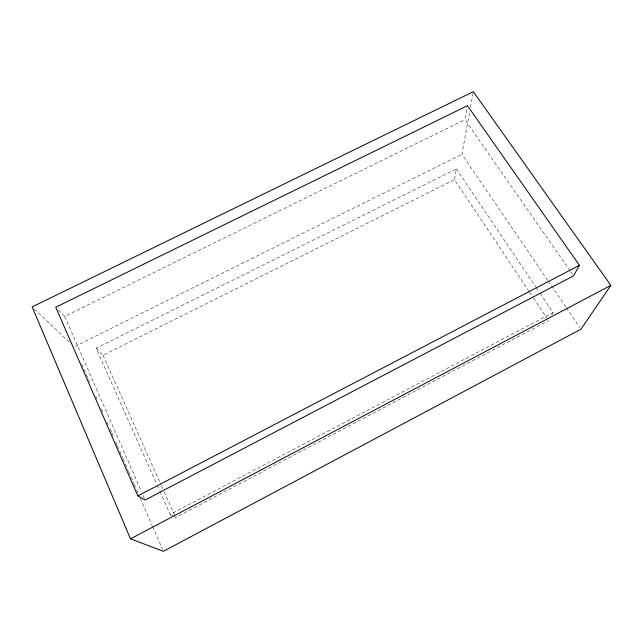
<?xml version="1.0" encoding="UTF-8"?>
<svg xmlns="http://www.w3.org/2000/svg" width="643" height="643" viewBox="0 0 643 643"><rect width="100%" height="100%" fill="white"/><g stroke="black" fill="none" stroke-linecap="round" stroke-linejoin="round"><path stroke-width="0.48" stroke-dasharray="3.21 2.41" d="M529.076 291.424L454.432 179.718L456.345 168.86L96.145 348.273L156.796 484.267M570.124 270.928L464.993 119.67L466.963 108.49M547.699 280.284L461.923 154.312L469.768 111.255M470.483 107.341L473.336 91.684M551.71 314.982L553.052 312.57L539.638 292.637M160.051 491.574L170.226 514.392L553.052 312.57M174.108 516.61L175.668 517.502L548.567 320.6M96.145 348.273L103.033 355.274L454.432 179.718M75.118 346.296L461.923 154.312M58.505 310.039L64.734 316.364L464.993 119.67M170.226 514.392L173.337 516.168M34.328 308.97L69.147 341.939M570.695 271.748L573.556 275.863M548.262 281.112L565.76 306.799M566.322 307.627L579.865 327.52M456.345 168.86L535.723 286.818M536.278 287.654L539.075 291.801M529.631 292.252L532.975 297.259M533.529 298.087L547.458 318.928M103.033 355.274L160.895 484.509M161.305 485.425L163.764 490.922M164.174 491.839L175.668 517.502M157.197 485.184L159.641 490.657M64.734 316.364L141.508 491.766M143.116 495.44L144.723 499.113M81.822 364.171L89.417 381.604M95.815 396.281L97.013 399.03M101.417 409.125L102.615 411.874M107.011 421.969L108.209 424.718M110.21 429.307L111.408 432.056M111.81 432.972L113.811 437.561M115.812 442.151L117.01 444.9M117.412 445.816L119.405 450.405M119.807 451.322L122.604 457.744M123.006 458.66L125.007 463.249M125.409 464.166L128.206 470.588M128.608 471.504L130.601 476.093M131.003 477.01L133.808 483.432M134.202 484.348L136.203 488.937M136.605 489.853L138.607 494.435M140.206 498.108L152.198 525.628M152.6 526.545L162.599 549.484"/><path stroke-width="0.96" d="M579.439 265.326L573.556 275.863L145.125 500.029L137.859 495.874L55.74 307.225L467.453 105.701L579.439 265.326L137.859 495.874M610.85 285.371L580.991 329.176L163.394 551.316L130.497 538.842L32.15 306.904L473.336 91.684L610.85 285.371L130.497 538.842"/></g></svg>
